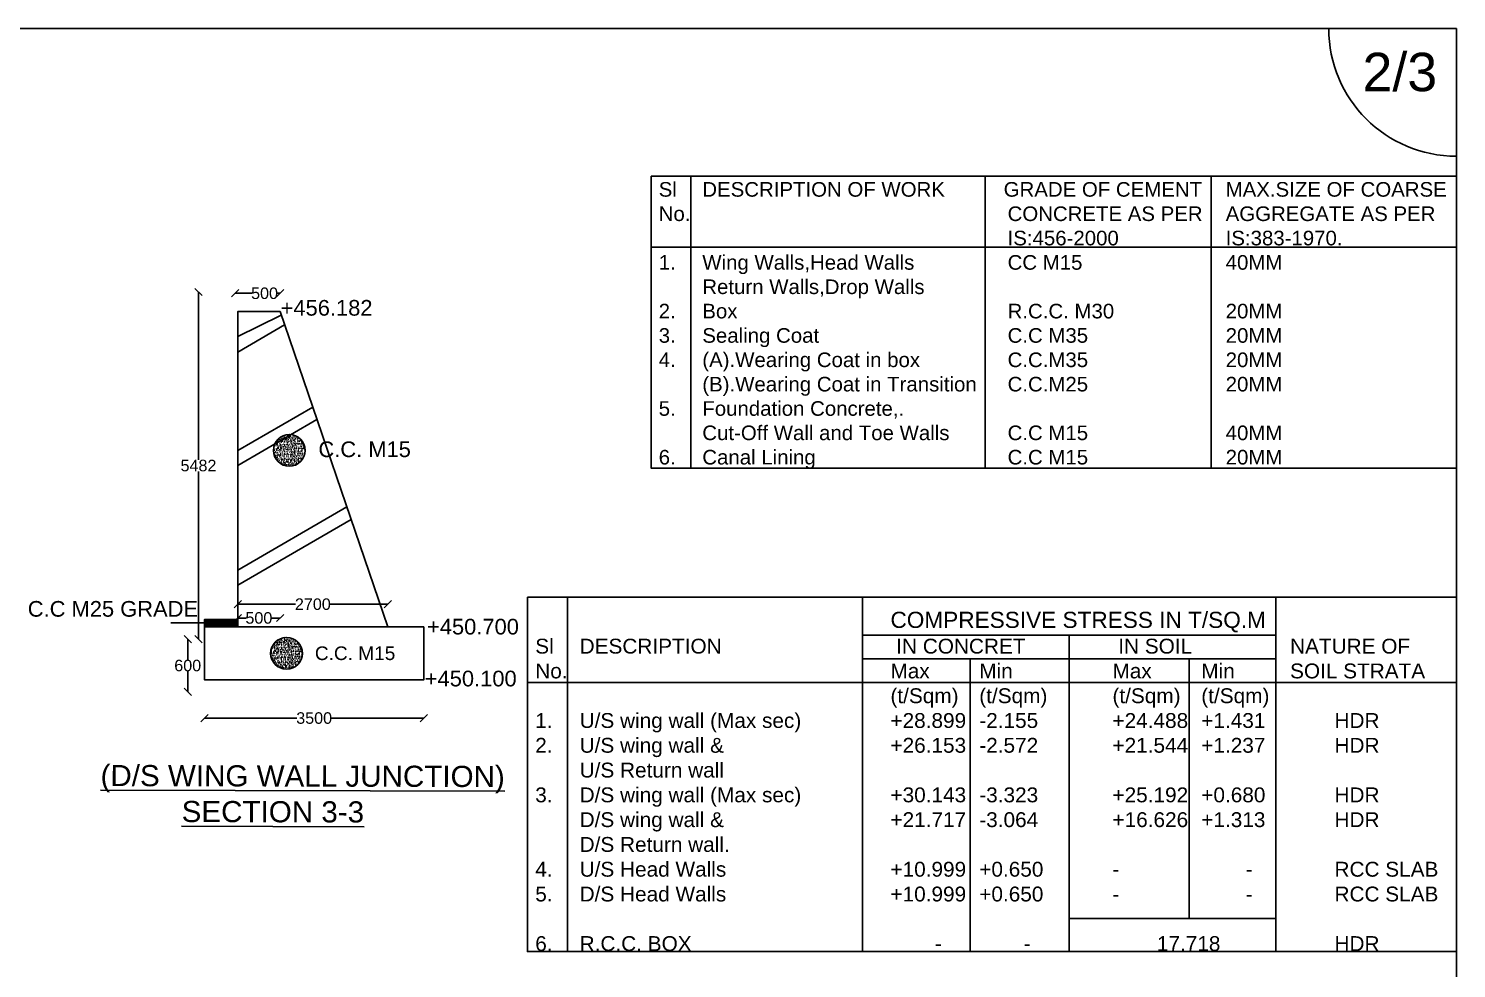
# Model space of a CAD drawing. Header units: millimetres. Extents: x 5124 to 6568637, y 2311 to 91879094.
# Drawn here: x 3697633 to 3716200, y 45948033 to 45960257 of the extents above; entities that cross this region are included whole.
import ezdxf

# ---------------------------------------------------------------- set-up
doc = ezdxf.new("R2010")
doc.units = ezdxf.units.MM
doc.header["$MEASUREMENT"] = 0
for name, color, linetype in [('DIMENSION', 7, 'Continuous'), ('DRAWING', 7, 'Continuous'), ('TEXT', 7, 'Continuous')]:
    doc.layers.add(name, color=color, linetype=linetype)
doc.styles.get("Standard").update_dxf_attribs({"font": 'arial.ttf', "height": 150})
doc.dimstyles.get("Standard").update_dxf_attribs({"dimtxt": 200, "dimasz": 110, "dimexe": 0.18, "dimexo": 0.0625, "dimgap": 0.09, "dimtad": 0, "dimtih": 1, "dimtoh": 1, "dimdec": 0, "dimzin": 0, "dimdsep": 46, "dimtxsty": 'Standard', "dimblk": 'OBLIQUE', "dimcen": 0.09, "dimse1": 1, "dimse2": 1, "dimadec": 0, "dimazin": 0, "dimtfac": 1, "dimtdec": 0, "dimtofl": 0, "dimtmove": 0, "dimatfit": 3, "dimfxl": 1, "dimtolj": 1, "dimtzin": 0, "dimarcsym": 0})

# ---------------------------------------------------------------- blocks, each defined once
blk = doc.blocks.new('_Oblique')
at = {"color": 0, "linetype": 'ByBlock', "lineweight": -2}
blk.add_line((-0.5, -0.5), (0.5, 0.5), dxfattribs=at)
blk = doc.blocks.new('*D81')
at = {"layer": 'Defpoints', "color": 0}
for p in [(3700353, 45952770), (3700353, 45952320), (3702306, 45952320)]:
    blk.add_point(p, dxfattribs=at)
at = {"layer": 'DIMENSION', "color": 0, "lineweight": -2}
for p, q in [((3700353, 45952770), (3701105, 45952770)), ((3702306, 45952770), (3701555, 45952770))]:
    blk.add_line(p, q, dxfattribs=at)
at = {"layer": 'DIMENSION', "color": 0, "lineweight": -2, "xscale": 95, "yscale": 95, "zscale": 95, "rotation": 180}
blk.add_blockref('_Oblique', (3700353, 45952770), dxfattribs=at)
at = {"layer": 'DIMENSION', "color": 0, "lineweight": -2, "xscale": 95, "yscale": 95, "zscale": 95}
blk.add_blockref('_Oblique', (3702306, 45952770), dxfattribs=at)
at = {"layer": 'DIMENSION', "color": 0, "insert": (3701330, 45952770), "char_height": 150, "attachment_point": 5}
blk.add_mtext('\\A1;2700', dxfattribs=at)
blk = doc.blocks.new('*D82')
at = {"layer": 'Defpoints', "color": 0}
for p in [(3700353, 45952591), (3700353, 45952320), (3700904, 45952320)]:
    blk.add_point(p, dxfattribs=at)
at = {"layer": 'DIMENSION', "color": 0, "lineweight": -2}
for p, q in [((3700353, 45952591), (3700463, 45952591)), ((3700904, 45952591), (3700794, 45952591))]:
    blk.add_line(p, q, dxfattribs=at)
at = {"layer": 'DIMENSION', "color": 0, "lineweight": -2, "xscale": 95, "yscale": 95, "zscale": 95, "rotation": 180}
blk.add_blockref('_Oblique', (3700353, 45952591), dxfattribs=at)
at = {"layer": 'DIMENSION', "color": 0, "lineweight": -2, "xscale": 95, "yscale": 95, "zscale": 95}
blk.add_blockref('_Oblique', (3700904, 45952591), dxfattribs=at)
at = {"layer": 'DIMENSION', "color": 0, "insert": (3700628, 45952591), "char_height": 150, "attachment_point": 5}
blk.add_mtext('\\A1;500', dxfattribs=at)
blk = doc.blocks.new('*D83')
at = {"layer": 'Defpoints', "color": 0}
for p in [(3699921, 45952315), (3699703, 45951630), (3699921, 45951630)]:
    blk.add_point(p, dxfattribs=at)
at = {"layer": 'DIMENSION', "color": 0, "lineweight": -2}
for p, q in [((3699703, 45952315), (3699703, 45952049)), ((3699703, 45951630), (3699703, 45951896))]:
    blk.add_line(p, q, dxfattribs=at)
at = {"layer": 'DIMENSION', "color": 0, "lineweight": -2, "xscale": 95, "yscale": 95, "zscale": 95}
for p, rotation in [((3699703, 45952315), 90), ((3699703, 45951630), 270)]:
    blk.add_blockref('_Oblique', p, dxfattribs=dict(at, rotation=rotation))
at = {"layer": 'DIMENSION', "color": 0, "insert": (3699703, 45951972), "char_height": 150, "attachment_point": 5}
blk.add_mtext('\\A1;600', dxfattribs=at)
blk = doc.blocks.new('*D84')
at = {"layer": 'Defpoints', "color": 0}
for p in [(3699921, 45951630), (3702772, 45951630), (3699921, 45951289)]:
    blk.add_point(p, dxfattribs=at)
at = {"layer": 'DIMENSION', "color": 0, "lineweight": -2}
for p, q in [((3699921, 45951289), (3701123, 45951289)), ((3702772, 45951289), (3701571, 45951289))]:
    blk.add_line(p, q, dxfattribs=at)
at = {"layer": 'DIMENSION', "color": 0, "lineweight": -2, "xscale": 95, "yscale": 95, "zscale": 95, "rotation": 180}
blk.add_blockref('_Oblique', (3699921, 45951289), dxfattribs=at)
at = {"layer": 'DIMENSION', "color": 0, "lineweight": -2, "xscale": 95, "yscale": 95, "zscale": 95}
blk.add_blockref('_Oblique', (3702772, 45951289), dxfattribs=at)
at = {"layer": 'DIMENSION', "color": 0, "insert": (3701347, 45951289), "char_height": 150, "attachment_point": 5}
blk.add_mtext('\\A1;3500', dxfattribs=at)
blk = doc.blocks.new('*D85')
at = {"layer": 'Defpoints', "color": 0}
for p in [(3699843, 45956831), (3700353, 45956831), (3699921, 45952315)]:
    blk.add_point(p, dxfattribs=at)
at = {"layer": 'DIMENSION', "color": 0, "lineweight": -2}
for p, q in [((3699843, 45956831), (3699843, 45954649)), ((3699843, 45952315), (3699843, 45954496))]:
    blk.add_line(p, q, dxfattribs=at)
at = {"layer": 'DIMENSION', "color": 0, "lineweight": -2, "xscale": 95, "yscale": 95, "zscale": 95}
for p, rotation in [((3699843, 45956831), 90), ((3699843, 45952315), 270)]:
    blk.add_blockref('_Oblique', p, dxfattribs=dict(at, rotation=rotation))
at = {"layer": 'DIMENSION', "color": 0, "insert": (3699843, 45954573), "char_height": 150, "attachment_point": 5}
blk.add_mtext('\\A1;5482', dxfattribs=at)
blk = doc.blocks.new('*D86')
at = {"layer": 'Defpoints', "color": 0}
for p in [(3700321, 45956831), (3700321, 45956814), (3700904, 45956831)]:
    blk.add_point(p, dxfattribs=at)
at = {"layer": 'DIMENSION', "color": 0, "lineweight": -2}
for p, q in [((3700321, 45956814), (3700536, 45956814)), ((3700904, 45956814), (3700867, 45956814))]:
    blk.add_line(p, q, dxfattribs=at)
at = {"layer": 'DIMENSION', "color": 0, "lineweight": -2, "xscale": 95, "yscale": 95, "zscale": 95, "rotation": 180}
blk.add_blockref('_Oblique', (3700321, 45956814), dxfattribs=at)
at = {"layer": 'DIMENSION', "color": 0, "lineweight": -2, "xscale": 95, "yscale": 95, "zscale": 95}
blk.add_blockref('_Oblique', (3700904, 45956814), dxfattribs=at)
at = {"layer": 'DIMENSION', "color": 0, "insert": (3700702, 45956814), "char_height": 150, "attachment_point": 5}
blk.add_mtext('\\A1;500', dxfattribs=at)

msp = doc.modelspace()

# ---------------------------------------------------------------- hatches: boundary and pattern name
at = {"layer": 'DIMENSION'}
h = msp.add_hatch(dxfattribs=at)
h.set_pattern_fill('ANSI31', color=256, style=0)
h.set_pattern_definition([(45, (92055.23398, -4183.89278), (-0.08838834764832, 0.08838834764832), [])])
h.paths.add_polyline_path([(3700352.8, 45952570.4), (3699922.5, 45952570.4), (3699922.5, 45952474.7), (3700352.8, 45952474.7)])
at = {"layer": 'DRAWING'}
h = msp.add_hatch(dxfattribs=at)
h.set_pattern_fill('AR-CONC,_O', color=256, scale=8.865228)
h.set_pattern_definition([(130, (6746020.59, 5209549.81), (-63.58675242, -5.563120005), [6.6489212, -73.13813316]), (185, (6746020.59, 5209549.81), (12.30062244, 66.68354962), [5.31913696, -58.51050653]), (79.5486, (6746015.29, 5209549.35), (-51.286177205, 61.12038913), [5.65071334, -62.15784867]), (133.8158, (6746020.59, 5209567.54), (-94.61335506, -14.67363844), [9.9733818, -109.70719974]), (83.3644, (6746012.71, 5209566.32), (-82.85998232, 86.3577728), [8.47607027, -93.2367581]), (188.8158, (6746020.59, 5209567.54), (-82.85991491, 86.35783751), [7.97870544, -87.7657598]), (159, (6746011.725, 5209563.11), (-52.91717268, -35.69308368), [6.6489212, -73.13813316]), (214, (6746011.725, 5209563.11), (-21.57045957, 64.28620673), [5.31913696, -58.51050653]), (108.5486, (6746007.315, 5209560.135), (-74.48765393, 28.59306475), [5.65071334, -62.15784867]), (142.5, (6746020.59, 5209549.81), (-1.07799893, 29.511800012), [0, -57.801288267, 0, -59.397029354, 0, -58.732137234]), (172.5, (6746020.59, 5209549.81), (-23.321714981, 34.96549855), [0, -33.86517196, 0, -56.471504027, 0, -22.38470136]), (212.5, (6746040.36, 5209549.81), (-47.324577479, -1.999540863), [0, -22.163070654, 0, -69.148780442, 0, -91.75511251]), (222.5, (6746049.225, 5209549.81), (-51.700785103, 8.874535185), [0, -28.81199185, 0, -45.921882396, 0, -65.159427724])])
h.paths.add_polyline_path([(3700816.8, 45954770.7, 1), (3701230, 45954770.7, 1)])
h = msp.add_hatch(dxfattribs=at)
h.set_pattern_fill('AR-CONC,_O', color=256, scale=8.865228)
h.set_pattern_definition([(130, (6745984.99, 5206910.326), (-63.58675242, -5.563120005), [6.6489212, -73.13813316]), (185, (6745984.99, 5206910.326), (12.30062244, 66.68354962), [5.31913696, -58.51050653]), (79.5486, (6745979.69, 5206909.86), (-51.286177205, 61.12038913), [5.65071334, -62.15784867]), (133.8158, (6745984.99, 5206928.06), (-94.61335506, -14.67363844), [9.9733818, -109.70719974]), (83.3644, (6745977.1, 5206926.83), (-82.85998232, 86.3577728), [8.47607027, -93.2367581]), (188.8158, (6745984.99, 5206928.06), (-82.85991491, 86.35783751), [7.97870544, -87.7657598]), (159, (6745976.124, 5206923.624), (-52.91717268, -35.69308368), [6.6489212, -73.13813316]), (214, (6745976.124, 5206923.624), (-21.57045957, 64.28620673), [5.31913696, -58.51050653]), (108.5486, (6745971.714, 5206920.65), (-74.48765393, 28.59306475), [5.65071334, -62.15784867]), (142.5, (6745984.99, 5206910.326), (-1.07799893, 29.511800012), [0, -57.801288267, 0, -59.397029354, 0, -58.732137234]), (172.5, (6745984.99, 5206910.326), (-23.321714981, 34.96549855), [0, -33.86517196, 0, -56.471504027, 0, -22.38470136]), (212.5, (6746004.758, 5206910.326), (-47.324577479, -1.999540863), [0, -22.163070654, 0, -69.148780442, 0, -91.75511251]), (222.5, (6746013.624, 5206910.326), (-51.700785103, 8.874535185), [0, -28.81199185, 0, -45.921882396, 0, -65.159427724])])
h.paths.add_polyline_path([(3700781.2, 45952131.2, 1), (3701194.4, 45952131.2, 1)])

# ---------------------------------------------------------------- linework, layer by layer
at = {"layer": 'DIMENSION'}
for points in [[(3705727.8, 45958337.4), (3716200.2, 45958337.4), (3716200.2, 45954541.5), (3705727.8, 45954541.5)], [(3705727.8, 45958337.4), (3716200.2, 45958337.4), (3716200.2, 45957413.5), (3705727.8, 45957413.5)], [(3706244.3, 45958337.4), (3710072.5, 45958337.4), (3710072.5, 45954541.5), (3706244.3, 45954541.5)], [(3713010, 45958337.4), (3716200.2, 45958337.4), (3716200.2, 45954541.5), (3713010, 45954541.5)], [(3704120.8, 45952860.3), (3716200.2, 45952860.3), (3716200.2, 45948251.6), (3704120.8, 45948251.6)], [(3704120.8, 45952860.3), (3708477.8, 45952860.3), (3708477.8, 45948251.6), (3704120.8, 45948251.6)], [(3708477.8, 45952860.3), (3713850.1, 45952860.3), (3713850.1, 45952369.4), (3708477.8, 45952369.4)], [(3716200.2, 45952860.3), (3713850.1, 45952860.3), (3713850.1, 45948251.6), (3716200.2, 45948251.6)], [(3700352.8, 45952474.7), (3699922.5, 45952474.7), (3699922.5, 45952570.4), (3700352.8, 45952570.4)], [(3708477.8, 45952369.4), (3713850.1, 45952369.4), (3713850.1, 45952059.5), (3708477.8, 45952059.5)], [(3708477.8, 45952059.5), (3713850.1, 45952059.5), (3713850.1, 45951750.3), (3708477.8, 45951750.3)]]:
    msp.add_lwpolyline(points, close=True, dxfattribs=at)
for points in [[(3704640, 45952860.3), (3704640, 45948251.6)], [(3711163.9, 45952369.4), (3711163.9, 45948251.6)], [(3709877.4, 45952059.5), (3709877.4, 45948251.6)], [(3712723.7, 45952059.5), (3712723.7, 45948681.6)], [(3708477.8, 45951750.3), (3704120.8, 45951750.3)], [(3713850.1, 45951750.3), (3716200.2, 45951750.3)], [(3711163.9, 45948681.6), (3713850.1, 45948681.6)]]:
    msp.add_lwpolyline(points, dxfattribs=at)
at = {"layer": 'DRAWING'}
for points in [[(3681283.9, 45960257.4), (3716200.2, 45960257.4), (3716200.2, 45937883.4), (3681283.9, 45937883.4)], [(3700352.8, 45952474.7), (3702306.5, 45952474.7), (3700904.1, 45956576.4), (3700352.8, 45956576.4)], [(3702772.4, 45952474.7), (3699921.5, 45952474.7), (3699921.5, 45951785), (3702772.4, 45951785)]]:
    msp.add_lwpolyline(points, close=True, dxfattribs=at)
for points in [[(3700352.8, 45956576.4), (3700904.1, 45956576.4)], [(3700352.8, 45956252.3), (3700910.7, 45956523.3)], [(3700352.8, 45956050.5), (3700963, 45956404.1)], [(3700352.8, 45954769.4), (3701328.6, 45955334.8)], [(3700352.8, 45954575.6), (3701383.9, 45955173.1)], [(3700352.8, 45953212.7), (3701772.8, 45954035.5)], [(3700352.8, 45953018.9), (3701828.1, 45953873.8)]]:
    msp.add_lwpolyline(points, dxfattribs=at)
for centre in [(3701023.4, 45954770.7), (3700987.8, 45952131.2)]:
    msp.add_circle(centre, 206.6, dxfattribs=at)
msp.add_arc((3716200.2, 45960257.4), 1660.6, 180, 270, dxfattribs=at)

# ---------------------------------------------------------------- texts
at = {"layer": 'DRAWING', "attachment_point": 1}
for s, insert, char_height, width in [('{\\H1.3398x;Sl^IDESCRIPTION OF WORK^I       GRADE OF CEMENT ^IMAX.SIZE OF COARSE\\PNo.^I^I^I^I^I^I^I^I\\H0.99998x;CONCRETE AS PER ^IAGGREGATE AS PER\\P^I^I^I^I^I^I^I^IIS:456-2000^I^I^IIS:383-1970.\\P1.^IWing Walls,Head Walls ^I^I^ICC M15^I^I^I^I40MM\\P^IReturn Walls,Drop Walls\\P2.^IBox^I^I^I^I^I^I^IR.C.C. M30^I^I^I20MM\\P3.^ISealing Coat^I^I^I^I^IC.C M35^I^I^I^I20MM\\P4.^I(A).Wearing Coat in box^I^I^IC.C.M35\\H0.99998x;^I^I^I^I20MM\\H0.99998x;^I\\P^I(B).Wearing Coat in Transition^IC.C.M25^I^I^I^I20MM\\H0.99998x;\\P5.^IFoundation Concrete,.\\P^ICut-Off Wall and Toe Walls^I^IC.C M15^I^I^I^I40MM\\P6.^ICanal Lining^I^I^I^I^IC.C M15^I^I^I^I20MM}', (3705827.2, 45958260.7), 141.776, 10227.089), ('\\pi3252.4;{\\H1.4574x;     ^I^ICOMPRESSIVE STRESS IN T/SQ.M\\P\\pi0;\\H0.91933x;Sl^IDESCRIPTION^I^I^I^I IN CONCRET^I^I IN SOIL^I^I^INATURE OF \\PNo.^I^I^I^I^I^I^I^IMax^I^IMin^I^I^IMax^I^IMin^I^ISOIL STRATA\\P^I^I^I^I^I^I^I^I(t/Sqm)^I(t/Sqm)^I^I(t/Sqm)^I(t/Sqm)\\P\\H0.9999x;1.^IU/S wing wall (Max sec)\\H1.0001x;^I^I^I+28.899^I-2.155^I^I+24.488^I+1.431^I^IHDR\\P\\H0.9999x;2.^IU/S wing wall & ^I^I\\H1.0001x;^I^I+26.153^I-2.572^I^I+21.544^I+1.237^I^IHDR\\P^I\\H0.99992x;U/S Return wall \\P3.^ID/S wing wall \\H0.99996x;(Max sec)\\H1.0001x;^I^I ^I+30.143^I-3.323^I^I+25.192^I+0.680^I^IHDR \\P\\H0.99992x;^ID/S wing wall & ^I^I ^I^I\\H1.0001x;+21.717^I-3.064^I^I+16.626^I+1.313^I^IHDR\\P\\H0.99994x;^ID/S Return wall.\\P4.^IU/S Head Walls ^I^I^I^I+10.999^I+0.650^I^I-^I^I^I-^I^IRCC SLAB\\P5.^ID/S Head Walls ^I^I^I^I+10.999\\H0.99996x;^I+0.650^I^I-^I^I^I-^I^IRCC SLAB\\P\\P6.^IR.C.C. BOX^I^I^I^I^I^I-^I^I-^I^I^I17.718^I^I^IHDR\\H0.99998x;\\P\\H0.99998x;^I^I^I^I\\P\\H0.99996x;^I^I^I^I}', (3704221.9, 45952672.3), 144.342, 12505.125)]:
    msp.add_mtext(s, dxfattribs=dict(at, insert=insert, char_height=char_height, width=width))
at = {"layer": 'TEXT'}
for s, height, p in [('2/3', 500, (3714978.8, 45959442.5)), ('+456.182', 203.8, (3700910.7, 45956523.3)), (' C.C. M15  ', 203.803, (3701323.3, 45954683.5)), ('75 THK W.C.IN C.C M25 GRADE', 203.803, (3695582.6, 45952608.1)), ('+450.700', 203.8, (3702814.4, 45952376.8)), (' C.C. M15  ', 177.305, (3701287.7, 45952044.1)), ('+450.100', 203.8, (3702785.1, 45951701.7))]:
    msp.add_text(s, height=height, dxfattribs=at).set_placement(p)
for s, p in [('%%U(D/S WING WALL JUNCTION)', (3698569.1, 45950404.8)), ('%%USECTION 3-3', (3699623.7, 45949936.9))]:
    msp.add_text(s, height=275.363, rotation=359.8588, dxfattribs=at).set_placement(p)

# ---------------------------------------------------------------- dimensions: what is measured, and where the dimension line sits
at = {"layer": 'DIMENSION'}
for base, p1, p2, angle, text, picture, middle in [((3699843.1, 45956830.8), (3699921.5, 45952314.7), (3700352.8, 45956830.8), 90, '5482', '*D85', (3699843.1, 45954572.7)), ((3700352.8, 45952591.4), (3700904.1, 45952319.6), (3700352.8, 45952319.6), 180, '500', '*D82', (3700628.4, 45952591.4)), ((3699702.7, 45951630), (3699921.5, 45952314.7), (3699921.5, 45951630), 90, '600', '*D83', (3699702.7, 45951972.3)), ((3699921.5, 45951289.3), (3702772.4, 45951630), (3699921.5, 45951630), 180, '3500', '*D84', (3701346.9, 45951289.3))]:
    dim = msp.add_linear_dim(base=base, p1=p1, p2=p2, angle=angle, text=text, dimstyle='Standard', override={"dimasz": 95, "dimfxl": 2000, "dimarcsym": 1}, dxfattribs=at)
    dim.commit()
    dim.dimension.update_dxf_attribs({"geometry": picture, "text_midpoint": middle})
for base, p1, p2, text, picture, middle in [((3700321.2, 45956814.1), (3700904.1, 45956830.8), (3700321.2, 45956830.8), '500', '*D86', (3700701.9, 45956814.1)), ((3700352.8, 45952770.3), (3702306.5, 45952319.6), (3700352.8, 45952319.6), '2700', '*D81', (3701329.6, 45952770.3))]:
    dim = msp.add_linear_dim(base=base, p1=p1, p2=p2, angle=180, text=text, dimstyle='Standard', override={"dimasz": 95, "dimfxl": 2000, "dimarcsym": 1}, dxfattribs=at)
    dim.commit()
    dim.dimension.update_dxf_attribs({"geometry": picture, "text_midpoint": middle, "dimtype": 160})

# ---------------------------------------------------------------- leaders
msp.add_leader([(3700058.3, 45952530.1), (3699481.3, 45952530.1)], dimstyle='Standard', override={"dimasz": 95, "dimgap": 0.09, "dimtad": 0, "dimfxl": 2000, "dimarcsym": 1}, dxfattribs=at)

doc.saveas('drawing.dxf')
